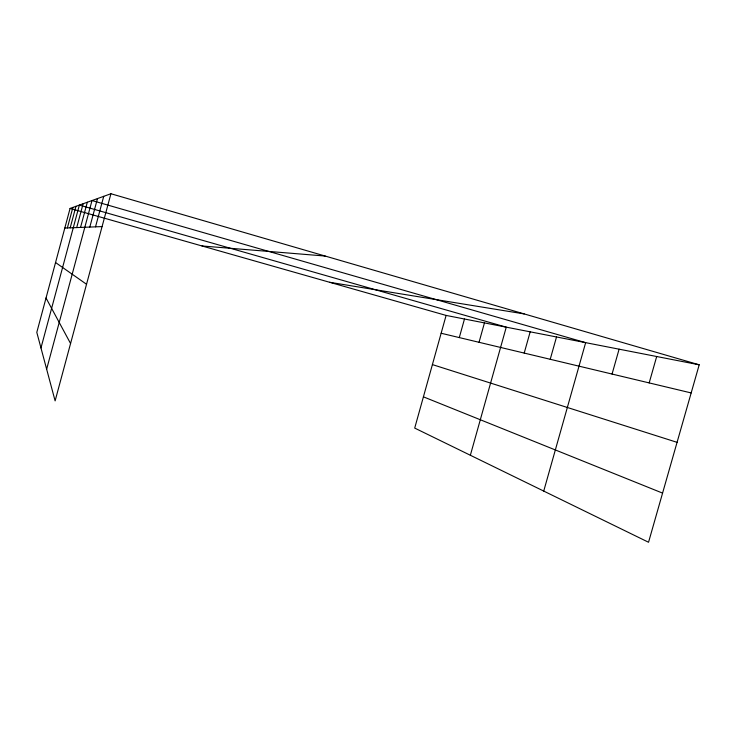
<?xml version="1.0" encoding="UTF-8"?>
<svg xmlns="http://www.w3.org/2000/svg" width="736" height="736" viewBox="0 0 736 736"><rect width="100%" height="100%" fill="white"/><g stroke="black" fill="none" stroke-linecap="round" stroke-linejoin="round"><path stroke-width="1.1" d="M110.924 193.743L70.076 208.435L36.8 332.368L55.117 400.872L110.924 193.743L699.2 364.808L648.545 542.257L414.708 428.085L446.108 315.422L699.2 364.808M67.372 227.948L72.882 207.423M70.187 227.838L75.964 206.31M40.968 347.962L79.359 205.096L506.267 327.161L470.359 455.253M76.719 227.58L83.122 203.743M80.537 227.433L87.317 202.234M46.644 369.178L92.009 200.542L585.654 342.654L543.729 491.078M89.81 227.065L97.483 198.573M95.514 226.844L103.73 196.328M459.292 337.585L464.48 319.01M479.035 342.295L484.454 322.911M524.207 353.078L530.178 331.826M550.224 359.288L556.517 336.968M612.058 374.054L619.105 349.186M649.18 382.913L656.687 356.518M64.814 228.05L102.074 226.587M202.014 245.971L325.183 256.045M329.627 282.284L524.188 313.922M441.14 333.252L691.168 392.932M70.076 208.435L446.108 315.422M432.409 364.596L677.065 442.336M423.421 396.842L662.575 493.111M55.55 262.531L86.535 284.271M46.028 297.997L70.573 343.528"/></g></svg>
